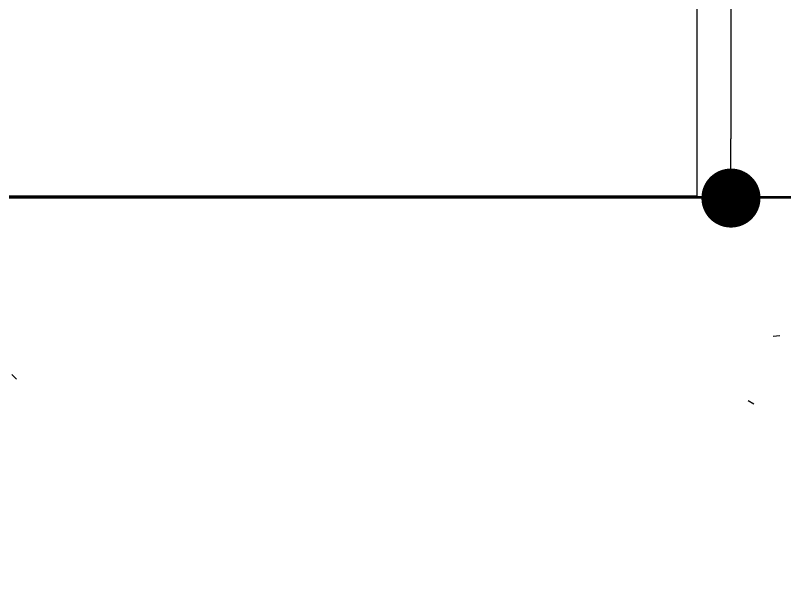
# Model space of a CAD drawing. Extents: x -181672 to 290600, y -29000 to 395522.
# Drawn here: x -90644.9 to -90254.5, y 34574.4 to 34866.5 of the extents above; entities that cross this region are included whole.
import ezdxf

# ---------------------------------------------------------------- set-up
doc = ezdxf.new("R2010")
doc.units = 0
doc.header["$LTSCALE"] = 10
doc.layers.add('XFM7P20PCW$0$SH-LINE-252', color=252, linetype='Continuous')
doc.layers.add('XFM7P20PCW$0$U-CV-DIM', color=252, linetype='Continuous')
doc.styles.add('XFM7P20PCW$0$PX-TEXT', font='isocp.shx', dxfattribs={"width": 0.7, "bigfont": 'chineset.shx'})
doc.dimstyles.new('XFM7P20PCW$0$PX-400', dxfattribs={"dimscale": 1000, "dimtxt": 0.25, "dimasz": 0.03, "dimexe": 0.1, "dimexo": 0.1, "dimgap": 0.05, "dimtad": 1, "dimdec": 0, "dimzin": 0, "dimdsep": 46, "dimtxsty": 'XFM7P20PCW$0$PX-TEXT', "dimblk": 'XFM7P20PCW$0$_Dot', "dimcen": 2, "dimclrd": 2, "dimclre": 1, "dimclrt": 4, "dimadec": 0, "dimazin": 0, "dimtfac": 1, "dimtdec": 0, "dimtix": 1, "dimtmove": 2, "dimatfit": 3, "dimfxl": 1, "dimtvp": 1, "dimtolj": 1, "dimtzin": 0, "dimarcsym": 0})

# ---------------------------------------------------------------- blocks, each defined once
blk = doc.blocks.new('XFM7P20PCW$0$A$Ca00ddad1')
at = {"layer": 'XFM7P20PCW$0$SH-LINE-252'}
blk.add_line((105.013, 0), (0, 0), dxfattribs=at)
blk = doc.blocks.new('XFM7P20PCW$0$_Dot')
at = {"color": 0, "linetype": 'ByBlock', "lineweight": -2}
blk.add_line((-0.5, 0), (-1, 0), dxfattribs=at)
at = {"color": 0, "linetype": 'ByBlock', "const_width": 0.5}
blk.add_lwpolyline([(-0.25, 0, 1), (0.25, 0, 1)], format="xyb", close=True, dxfattribs=at)
blk = doc.blocks.new('*D649')
at = {"layer": 'DEFPOINTS', "color": 0, "transparency": 16777216}
for p in [(-89505.27, 37206.8), (-90281.76, 34773.74), (-89505.27, 34773.74)]:
    blk.add_point(p, dxfattribs=at)
at = {"layer": 'XFM7P20PCW$0$U-CV-DIM', "color": 1, "lineweight": -2, "transparency": 16777216}
for p, q in [((-89605.27, 37206.8), (-90381.76, 37206.8)), ((-89605.27, 34773.74), (-90381.76, 34773.74))]:
    blk.add_line(p, q, dxfattribs=at)
at = {"layer": 'XFM7P20PCW$0$U-CV-DIM', "color": 2, "lineweight": -2, "transparency": 16777216}
blk.add_line((-90281.76, 37176.8), (-90281.76, 34803.74), dxfattribs=at)
at = {"layer": 'XFM7P20PCW$0$U-CV-DIM', "color": 2, "lineweight": -2, "transparency": 16777216, "xscale": 30, "yscale": 30, "zscale": 30}
for p, rotation in [((-90281.76, 37206.8), 90), ((-90281.76, 34773.74), 270)]:
    blk.add_blockref('XFM7P20PCW$0$_Dot', p, dxfattribs=dict(at, rotation=rotation))
at = {"layer": 'XFM7P20PCW$0$U-CV-DIM', "color": 4, "transparency": 16777216, "insert": (-90456.78, 35990.27), "char_height": 250, "attachment_point": 5, "rotation": 90, "style": 'XFM7P20PCW$0$PX-TEXT'}
blk.add_mtext('\\A1;2433', dxfattribs=at)
blk = doc.blocks.new('XFM7P20PCW')
h = blk.add_hatch()
h.set_pattern_fill('FP_2', color=256, style=0, pattern_type=2)
h.set_pattern_definition([(45, (-97947.9, 33690.9), (-898.03, 898.03), []), (45, (-97947.9, 33817.9), (-898.03, 898.03), []), (45, (-97947.9, 33944.9), (-898.03, 898.03), []), (50, (-97947.9, 33690.9), (910.92, -79.696), [95.25, -1047.75]), (355, (-97947.9, 33690.9), (-176.214, 955.284), [76.2, -838.2]), (100.451, (-97872, 33684.3), (734.71, 875.583), [80.95, -890.45]), (46.184, (-97947.9, 33944.9), (1355.395, -210.21), [142.88, -1571.62]), (96.636, (-97835, 33927.4), (1187.01, 1237.14), [121.42, -1335.68]), (351.184, (-97948, 33945), (1187.03, 1237.13), [114.3, -1257.3]), (21, (-97820.9, 33881.4), (758.07, -511.326), [95.25, -1047.75]), (326, (-97820.9, 33881.4), (309.01, 920.94), [76.2, -838.2]), (71.451, (-97757.8, 33838.8), (1067.085, 409.607), [80.95, -890.45]), (37.5, (-97947.93, 33690.93), (15.443, 422.775), [3.353, -824.687, 3.353, -847.547, -841.375]), (37.5, (-97947.93, 33690.93), (15.443, 422.775), [-1678.94, 3.353, -838.022]), (7.5, (-97947.93, 33690.93), (334.098, 500.903), [3.353, -481.787, 3.353, -805.637, -320.675]), (7.5, (-97947.93, 33690.93), (334.098, 500.903), [-1294.13, 3.353, -317.322]), (327.5, (-98231.14, 33690.93), (677.955, -28.645), [3.353, -314.147, 3.353, -2301.697]), (327.5, (-98231.14, 33690.93), (677.955, -28.645), [-320.853, -987.247, 3.353, -1311.097]), (317.5, (-98358.14, 33690.93), (740.647, 127.133), [3.353, -409.397, 3.353, -654.507, -933.45]), (317.5, (-98358.14, 33690.93), (740.647, 127.133), [-1070.61, 3.353, -930.097])])
h.paths.add_polyline_path([(-89864.9152, 34574.36688), (-84654.74831, 34574.36688), (-84654.74831, 34774.36688), (-102215.81633, 34774.36688), (-102215.81633, 34574.36688), (-90442.284, 34574.36688)])
for p, q in [((-83866.7507, 34774.36688), (-103341.39299, 34774.36688)), ((-83866.7507, 34774.36688), (-103341.39299, 34774.36688)), ((-89481.87111, 34774.36688), (-92181.87111, 34774.36688))]:
    blk.add_line(p, q)
blk.add_lwpolyline([(-93253.89357, 34774.89332), (-90298.89357, 34774.89332), (-90298.89357, 34874.36688), (-93253.89357, 34874.36688)], close=True)
at = {"xscale": 30, "yscale": 30, "zscale": 30}
blk.add_blockref('XFM7P20PCW$0$A$Ca00ddad1', (-91301.54293, 34773.736), dxfattribs=at)
at = {"layer": 'XFM7P20PCW$0$U-CV-DIM'}
dim = blk.add_linear_dim(base=(-90281.75506, 34773.736), p1=(-89505.26555, 37206.79621), p2=(-89505.26555, 34773.736), angle=270, dimstyle='XFM7P20PCW$0$PX-400', dxfattribs=at)
dim.commit()
dim.dimension.update_dxf_attribs({"geometry": '*D649', "text_midpoint": (-90456.77966, 35990.26611)})

msp = doc.modelspace()

# ---------------------------------------------------------------- block references
msp.add_blockref('XFM7P20PCW', (0, 0))

doc.saveas('drawing.dxf')
